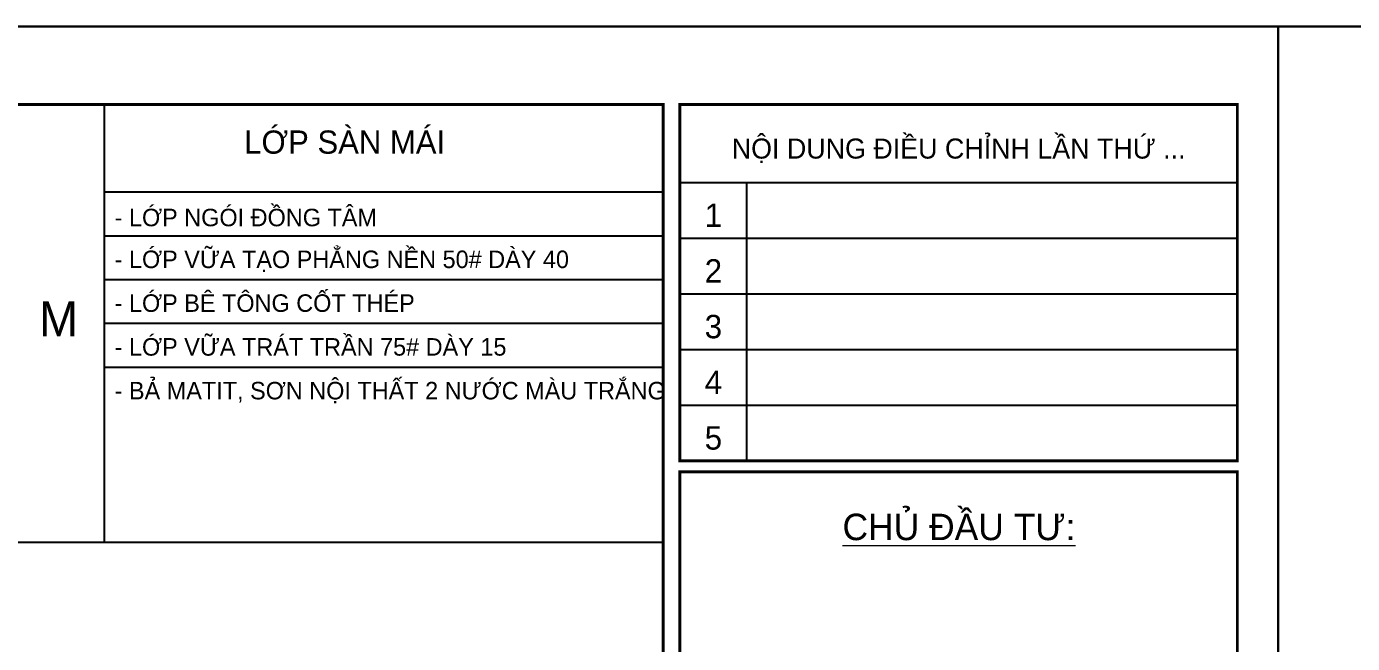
# Model space of a CAD drawing. Header units: inches. Extents: x 274208 to 641690, y -81912 to 129129.
# Drawn here: x 442507 to 448454, y 50003 to 52774 of the extents above; entities that cross this region are included whole.
import ezdxf
from ezdxf.enums import TextEntityAlignment as Align

# ---------------------------------------------------------------- set-up
doc = ezdxf.new("R2010")
doc.units = ezdxf.units.IN
doc.header["$MEASUREMENT"] = 0
for name, color, linetype, lineweight in [('05.Text', 253, 'Continuous', 18), ('11.Khung bo', 32, 'Continuous', 50), ('12.Khung', 36, 'Continuous', 25)]:
    doc.layers.add(name, color=color, linetype=linetype, lineweight=lineweight)
for name, color, linetype in [('HATCH', 250, 'Continuous'), ('text', 7, 'Continuous'), ('THAY', 8, 'Continuous')]:
    doc.layers.add(name, color=color, linetype=linetype)
doc.layers.add('Tpl_Bound', color=1, linetype='Continuous', plot=False)
doc.styles.add('ATVANH', font='')
doc.styles.add('AVANT', font='')
doc.styles.add('VnAvantH', font='')
doc.styles.get('ATVANH').set_extended_font_data('.VnAvantH')
doc.styles.get('AVANT').set_extended_font_data('.VnAvant')
doc.styles.get('VnAvantH').set_extended_font_data('.VnAvantH')

# ---------------------------------------------------------------- blocks, each defined once
blk = doc.blocks.new('100')
at = {"layer": '11.Khung bo', "const_width": 26.7}
for points in [[(1860913, -945240), (1860913, -916940), (1896063, -916940), (1896063, -945240)], [(1896213, -920140), (1896213, -916940), (1901213, -916940), (1901213, -920140)], [(1896213, -924140), (1901213, -924140), (1901213, -920240), (1896213, -920240)]]:
    blk.add_lwpolyline(points, close=True, dxfattribs=at)
at = {"layer": '12.Khung'}
for p, q in [((1896213, -917640), (1901213, -917640)), ((1896813, -920140), (1896813, -917640)), ((1896213, -918140), (1901213, -918140)), ((1896213, -918640), (1901213, -918640)), ((1896213, -919140), (1901213, -919140)), ((1896213, -919640), (1901213, -919640))]:
    blk.add_line(p, q, dxfattribs=at)
at = {"layer": '12.Khung', "color": 1}
blk.add_lwpolyline([(1901579, -945940), (1901579, -916240), (1859580, -916240), (1859580, -945940)], close=True, dxfattribs=at)
at = {"layer": '05.Text', "style": 'VnAvantH'}
blk.add_text('Néi dung ®iÒu chØnh lÇn thø ...', height=180, dxfattribs=at).set_placement((1898713, -917329), align=Align.MIDDLE)
at = {"layer": '05.Text'}
for s, height, style, p in [('1', 210, 'AVANT', (1896513, -918040)), ('2', 210, 'AVANT', (1896513, -918540)), ('3', 210, 'AVANT', (1896513, -919040)), ('4', 210, 'AVANT', (1896513, -919540)), ('5', 210, 'AVANT', (1896513, -920040)), ('%%uChñ ®Çu t\xad:', 237.6, 'VnAvantH', (1898716, -920853))]:
    blk.add_text(s, height=height, dxfattribs=dict(at, style=style)).set_placement(p, align=Align.CENTER)

msp = doc.modelspace()

# ---------------------------------------------------------------- linework, layer by layer
at = {"layer": 'HATCH'}
for p, q in [((442855.2, 52030.7), (445362.8, 52030.7)), ((442855.2, 51834.1), (445362.8, 51834.1)), ((442855.2, 51637.6), (445362.8, 51637.6)), ((442855.2, 51441.1), (445362.8, 51441.1)), ((442855.2, 51244.5), (445362.8, 51244.5))]:
    msp.add_line(p, q, dxfattribs=at)
at = {"layer": 'THAY'}
msp.add_line((442855.2, 52423.7), (442855.2, 50458.4), dxfattribs=at)
msp.add_lwpolyline([(442433.7, 50458.4), (445362.8, 50458.4), (445362.8, 52423.7), (442433.7, 52423.7)], close=True, dxfattribs=at)
at = {"layer": 'Tpl_Bound', "color": 1}
for points in [[(427121.3, 37923.9), (427121.3, 52773.7), (448121.1, 52773.7), (448121.1, 37923.9)], [(448121.1, 37923.9), (448121.1, 52773.7), (469120.9, 52773.7), (469120.9, 37923.9)]]:
    msp.add_lwpolyline(points, close=True, dxfattribs=at)

# ---------------------------------------------------------------- block references
at = {"layer": '05.Text', "xscale": 0.5, "yscale": 0.5, "zscale": 0.5}
for p in [(-502668.5, 510893.8), (-481668.7, 510893.8)]:
    msp.add_blockref('100', p, dxfattribs=at)

# ---------------------------------------------------------------- texts
at = {"layer": 'text', "color": 2, "style": 'ATVANH'}
msp.add_text('líp sµn M¸I ', height=104.152, dxfattribs=at).set_placement((443483.7, 52202.6))
at = {"layer": 'text', "style": 'ATVANH'}
for s, height, p in [('- líp ngãi ®ång t©m', 78.613, (442902.5, 51876.7)), ('- líp V÷A T¹O PH¼NG NÒN 50# DµY 40', 78.613, (442902.5, 51688.9)), ('- LíP B£ T¤NG CèT THÐP', 78.613, (442902.5, 51492.4)), ('m', 157.2, (442563.5, 51381.8)), ('- LíP V÷A TR¸T TRÇN 75# DµY 15', 78.613, (442902.5, 51295.8)), ('- B¶ MATIT, S¥N NéI THÊT 2 N¦íC MµU TR¾NG', 78.613, (442902.5, 51099.3))]:
    msp.add_text(s, height=height, dxfattribs=at).set_placement(p)

doc.saveas('drawing.dxf')
